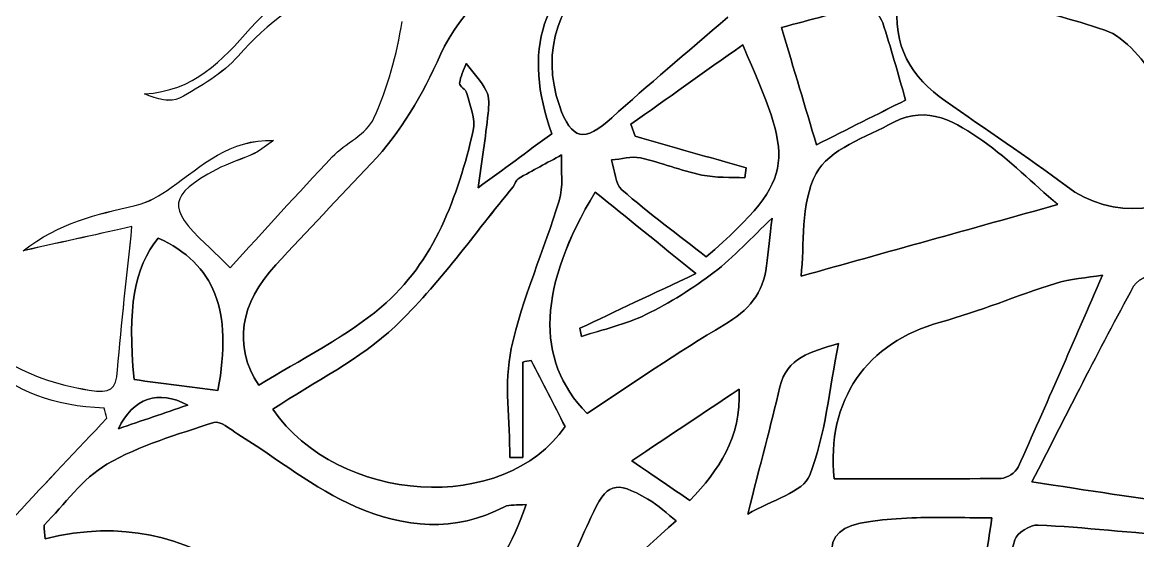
# Model space of a CAD drawing. Extents: x 105 to 524, y 66 to 486.
# Drawn here: x 181 to 249.4, y 336 to 367.8 of the extents above; entities that cross this region are included whole.
import ezdxf

# ---------------------------------------------------------------- set-up
doc = ezdxf.new("R2010")
doc.units = 0
doc.layers.add('tree', color=7, linetype='CONTINUOUS')

msp = doc.modelspace()

# ---------------------------------------------------------------- linework, layer by layer
at = {"layer": 'tree', "color": 7}
for p, q in [((225.218085, 366.431548), (225.218085, 366.431548)), ((225.218219, 366.431689), (225.218219, 366.431689)), ((218.610614, 360.832153), (218.352391, 361.561274)), ((218.610614, 360.832153), (218.352391, 361.561274)), ((218.352525, 361.561133), (218.610744, 360.832012)), ((218.352525, 361.561133), (218.610744, 360.832012)), ((213.502025, 360.985364), (213.502025, 360.985364)), ((213.502131, 360.985259), (213.502131, 360.985259)), ((229.742485, 360.307714), (229.742485, 360.307714)), ((229.742566, 360.307678), (229.742566, 360.307678)), ((225.355076, 358.275537), (225.426372, 358.887995)), ((225.355076, 358.275537), (225.426372, 358.887995)), ((225.426238, 358.888136), (225.355206, 358.275431)), ((225.426238, 358.888136), (225.355206, 358.275431)), ((244.535096, 356.641082), (244.535096, 356.641083)), ((244.535149, 356.641224), (244.535149, 356.641224)), ((227.01322, 355.797556), (227.01322, 355.797556)), ((227.013326, 355.797661), (227.013325, 355.797661)), ((215.231546, 349.05665), (215.326877, 348.552855)), ((215.231546, 349.05665), (215.326877, 348.552855)), ((215.327036, 348.552777), (215.231705, 349.056568)), ((215.327036, 348.552777), (215.231705, 349.056568)), ((211.723954, 346.985597), (211.723954, 341.126971)), ((211.723954, 346.985597), (211.723954, 341.126971)), ((211.724035, 341.12708), (211.724035, 346.98571)), ((211.724035, 341.12708), (211.724035, 346.98571)), ((193.031057, 345.24411), (193.031057, 345.24411)), ((193.031085, 345.244081), (193.031085, 345.244081)), ((191.17993, 344.349589), (191.17993, 344.349589)), ((191.180007, 344.349698), (191.180007, 344.349698)), ((196.391967, 344.09501), (196.391967, 344.094996)), ((196.392045, 344.095105), (196.392045, 344.095102)), ((210.934152, 341.135088), (211.724035, 341.12708)), ((210.934152, 341.135088), (211.724035, 341.12708)), ((230.832597, 339.824649), (230.832596, 339.824639)), ((230.832596, 339.824628), (230.832596, 339.824639)), ((221.975098, 338.495072), (221.975098, 338.495072)), ((221.975179, 338.495128), (221.975179, 338.495128)), ((225.522638, 337.662626), (225.522638, 337.662626)), ((225.522744, 337.662626), (225.522744, 337.662626)), ((240.505079, 337.435966), (240.505079, 337.435959)), ((240.505135, 337.43585), (240.505135, 337.435843)), ((182.359095, 336.982618), (182.359095, 336.982625)), ((182.359148, 336.982745), (182.359148, 336.982735))]:
    msp.add_line(p, q, dxfattribs=at)
for points in [[(104.943981, 275.896663), (104.943988, 391.738389), (198.852265, 485.646659), (314.693991, 485.646659)], [(212.699963, 373.00475), (210.553279, 370.719914), (207.925938, 368.58007), (206.685568, 365.841104)], [(212.699963, 373.00475), (210.553279, 370.719914), (207.925938, 368.58007), (206.685568, 365.841104)], [(206.68573, 365.841209), (207.925832, 368.580141), (210.553441, 370.72002), (212.699854, 373.004574)], [(206.68573, 365.841209), (207.925832, 368.580141), (210.553441, 370.72002), (212.699854, 373.004574)], [(213.502131, 360.985259), (211.735169, 366.04829), (212.647357, 369.846648), (217.892425, 373.070155)], [(213.502131, 360.985259), (211.735169, 366.04829), (212.647357, 369.846648), (217.892425, 373.070155)], [(217.89232, 373.069979), (212.647248, 369.846437), (211.735331, 366.048361), (213.502025, 360.985364)], [(217.89232, 373.069979), (212.647248, 369.846437), (211.735331, 366.048361), (213.502025, 360.985364)], [(195.025796, 367.453844), (196.917194, 369.611851), (199.386452, 370.747587), (202.224215, 371.133908)], [(195.025797, 367.453404), (196.917197, 369.611416), (199.386455, 370.746902), (202.224217, 371.133476)], [(195.025823, 367.452349), (196.917221, 369.610355), (199.386478, 370.745825), (202.224242, 371.132413)], [(216.884373, 371.128925), (213.899743, 369.424267), (212.825736, 366.031745), (213.970775, 362.714258)], [(216.884373, 371.128925), (213.899743, 369.424267), (212.825736, 366.031745), (213.970775, 362.714258)], [(213.970799, 362.714293), (212.82576, 366.031815), (213.899771, 369.424338), (216.884402, 371.128996)], [(213.970799, 362.714293), (212.82576, 366.031815), (213.899771, 369.424338), (216.884402, 371.128996)], [(200.768349, 370.011521), (198.063034, 369.392125), (196.086186, 367.781163), (194.276501, 365.745968)], [(200.768352, 370.011078), (198.063037, 369.391706), (196.086187, 367.780746), (194.276504, 365.745536)], [(200.768376, 370.010026), (198.063061, 369.39063), (196.086213, 367.779668), (194.276527, 365.744473)], [(247.425785, 367.333283), (243.407466, 368.671651), (239.241478, 369.59727), (234.757186, 369.230451)], [(247.425785, 367.333283), (243.407466, 368.671651), (239.241478, 369.59727), (234.757186, 369.230451)], [(234.757267, 369.230381), (239.241291, 369.597234), (243.407547, 368.671863), (247.425598, 367.333213)], [(234.757267, 369.230381), (239.241291, 369.597234), (243.407547, 368.671863), (247.425598, 367.333213)], [(227.5918, 367.499618), (229.363298, 367.96285), (231.131061, 368.470921), (232.927659, 368.83534)], [(227.5918, 367.499618), (229.363298, 367.96285), (231.131061, 368.470921), (232.927659, 368.83534)], [(232.92774, 368.835305), (231.130874, 368.470886), (229.363379, 367.962815), (227.591881, 367.499618)], [(232.92774, 368.835305), (231.130874, 368.470886), (229.363379, 367.962815), (227.591881, 367.499618)], [(232.927659, 368.83534), (233.146896, 368.879649), (233.65853, 368.197236), (233.801662, 367.773303)], [(232.927659, 368.83534), (233.146896, 368.879649), (233.65853, 368.197236), (233.801662, 367.773303)], [(233.80174, 367.773267), (233.658611, 368.197483), (233.146974, 368.879614), (232.92774, 368.835305)], [(233.80174, 367.773267), (233.658611, 368.197483), (233.146974, 368.879614), (232.92774, 368.835305)], [(234.757186, 369.230451), (234.340615, 366.319823), (235.583388, 364.452535), (237.644619, 362.994575)], [(234.757186, 369.230451), (234.340615, 366.319823), (235.583388, 364.452535), (237.644619, 362.994575)], [(237.6447, 362.994504), (235.583201, 364.4525), (234.340693, 366.319752), (234.757267, 369.230381)], [(237.6447, 362.994504), (235.583201, 364.4525), (234.340693, 366.319752), (234.757267, 369.230381)], [(217.186658, 361.963758), (219.409176, 363.980518), (221.722484, 365.897971), (224.306567, 368.12541)], [(217.186658, 361.963758), (219.409176, 363.980518), (221.722484, 365.897971), (224.306567, 368.12541)], [(224.306596, 368.125446), (221.722244, 365.898042), (219.409204, 363.980589), (217.186683, 361.963794)], [(224.306596, 368.125446), (221.722244, 365.898042), (219.409204, 363.980589), (217.186683, 361.963794)], [(188.528073, 363.431244), (191.512705, 363.578885), (193.286074, 365.468842), (195.025796, 367.453844)], [(188.528075, 363.43082), (191.512709, 363.578457), (193.286077, 365.468429), (195.025797, 367.453404)], [(188.5281, 363.429749), (191.512732, 363.577389), (193.286101, 365.467347), (195.025823, 367.452349)], [(202.594591, 361.930011), (203.433075, 363.798343), (204.006129, 365.843416), (204.319893, 367.872203)], [(202.594591, 361.929327), (203.433077, 363.797921), (204.006132, 365.842726), (204.319628, 367.871763)], [(202.594617, 361.928249), (203.433102, 363.796848), (204.006156, 365.841654), (204.319653, 367.870708)], [(229.742485, 360.307714), (229.055143, 362.606131), (228.374208, 364.883206), (227.5918, 367.499618)], [(229.742485, 360.307714), (229.055143, 362.606131), (228.374208, 364.883206), (227.5918, 367.499618)], [(227.591881, 367.499618), (228.374286, 364.883206), (229.055221, 362.606096), (229.742566, 360.307678)], [(227.591881, 367.499618), (228.374286, 364.883206), (229.055221, 362.606096), (229.742566, 360.307678)], [(233.801662, 367.773303), (234.311963, 366.261368), (234.72159, 364.715566), (235.209193, 363.045587)], [(233.801662, 367.773303), (234.311963, 366.261368), (234.72159, 364.715566), (235.209193, 363.045587)], [(235.209274, 363.045551), (234.721404, 364.715531), (234.31204, 366.261333), (233.80174, 367.773267)], [(235.209274, 363.045551), (234.721404, 364.715531), (234.31204, 366.261333), (233.80174, 367.773267)], [(247.425598, 367.333213), (248.748479, 366.892452), (249.848924, 365.3784), (250.734675, 364.130802)], [(247.425598, 367.333213), (248.748479, 366.892452), (249.848924, 365.3784), (250.734675, 364.130802)], [(250.734862, 364.130837), (249.848846, 365.378436), (248.748666, 366.892487), (247.425785, 367.333283)], [(250.734862, 364.130837), (249.848846, 365.378436), (248.748666, 366.892487), (247.425785, 367.333283)], [(218.352391, 361.561274), (220.593334, 363.150891), (222.834013, 364.740225), (225.218085, 366.431548)], [(218.352391, 361.561274), (220.593334, 363.150891), (222.834013, 364.740225), (225.218085, 366.431548)], [(225.218219, 366.431689), (222.833879, 364.740366), (220.5932, 363.15075), (218.352525, 361.561133)], [(225.218219, 366.431689), (222.833879, 364.740366), (220.5932, 363.15075), (218.352525, 361.561133)], [(225.218085, 366.431548), (228.227287, 359.394725), (228.770166, 358.471258), (222.982751, 353.432533)], [(225.218085, 366.431548), (228.227287, 359.394725), (228.770166, 358.471258), (222.982751, 353.432533)], [(222.982882, 353.432639), (228.770032, 358.471364), (228.227153, 359.394866), (225.218219, 366.431689)], [(222.982882, 353.432639), (228.770032, 358.471364), (228.227153, 359.394866), (225.218219, 366.431689)], [(194.276501, 365.745968), (193.313044, 364.662827), (191.958918, 363.874699), (190.666209, 363.161326)], [(194.276504, 365.745536), (193.313046, 364.662402), (191.95892, 363.874262), (190.666211, 363.16091)], [(194.276527, 365.744473), (193.313071, 364.661332), (191.958945, 363.873204), (190.666236, 363.159831)], [(206.685568, 365.841104), (205.545602, 363.323505), (204.284139, 361.112611), (202.426919, 359.154307)], [(206.685568, 365.841104), (205.545602, 363.323505), (204.284139, 361.112611), (202.426919, 359.154307)], [(202.427082, 359.154413), (204.284298, 361.112717), (205.545764, 363.323293), (206.68573, 365.841209)], [(202.427082, 359.154413), (204.284298, 361.112717), (205.545764, 363.323293), (206.68573, 365.841209)], [(208.255884, 365.28562), (208.111153, 364.883524), (207.897261, 364.489224), (207.852666, 364.076192)], [(208.255884, 365.28562), (208.111153, 364.883524), (207.897261, 364.489224), (207.852666, 364.076192)], [(207.852772, 364.076368), (207.897099, 364.489118), (208.111259, 364.883735), (208.255993, 365.285549)], [(207.852772, 364.076368), (207.897099, 364.489118), (208.111259, 364.883735), (208.255993, 365.285549)], [(209.489848, 363.608444), (209.180889, 364.219278), (208.677263, 364.731617), (208.255884, 365.28562)], [(209.489848, 363.608444), (209.180889, 364.219278), (208.677263, 364.731617), (208.255884, 365.28562)], [(208.255993, 365.285549), (208.677372, 364.731547), (209.180994, 364.219208), (209.489954, 363.60862)], [(208.255993, 365.285549), (208.677372, 364.731547), (209.180994, 364.219208), (209.489954, 363.60862)], [(208.299787, 363.459113), (208.242641, 363.691135), (207.832745, 363.890842), (207.852772, 364.076368)], [(208.299787, 363.459113), (208.242641, 363.691135), (207.832745, 363.890842), (207.852772, 364.076368)], [(207.852666, 364.076192), (207.832911, 363.890631), (208.2428, 363.691205), (208.299678, 363.459183)], [(207.852666, 364.076192), (207.832911, 363.890631), (208.2428, 363.691205), (208.299678, 363.459183)], [(190.666209, 363.161326), (190.129739, 362.865245), (189.293124, 363.112202), (188.528073, 363.431244)], [(190.666211, 363.16091), (190.129742, 362.864541), (189.293126, 363.111521), (188.528075, 363.43082)], [(190.666236, 363.159831), (190.129766, 362.863483), (189.29315, 363.11044), (188.5281, 363.429749)], [(208.299678, 363.459183), (208.484198, 362.708966), (208.854308, 361.880256), (208.692217, 361.18987)], [(208.299678, 363.459183), (208.484198, 362.708966), (208.854308, 361.880256), (208.692217, 361.18987)], [(208.692323, 361.189764), (208.854146, 361.880185), (208.484304, 362.709178), (208.299787, 363.459113)], [(208.692323, 361.189764), (208.854146, 361.880185), (208.484304, 362.709178), (208.299787, 363.459113)], [(209.601199, 362.234551), (209.652471, 362.688964), (209.682913, 363.226914), (209.489848, 363.608444)], [(209.601199, 362.234551), (209.652471, 362.688964), (209.682913, 363.226914), (209.489848, 363.608444)], [(209.489954, 363.60862), (209.683018, 363.226844), (209.652309, 362.688893), (209.601308, 362.234727)], [(209.489954, 363.60862), (209.683018, 363.226844), (209.652309, 362.688893), (209.601308, 362.234727)], [(213.970775, 362.714258), (214.710991, 360.570392), (215.500073, 360.433408), (217.186658, 361.963758)], [(213.970775, 362.714258), (214.710991, 360.570392), (215.500073, 360.433408), (217.186658, 361.963758)], [(217.186683, 361.963794), (215.500102, 360.433479), (214.711015, 360.57018), (213.970799, 362.714293)], [(217.186683, 361.963794), (215.500102, 360.433479), (214.711015, 360.57018), (213.970799, 362.714293)], [(235.209193, 363.045587), (233.545309, 362.212079), (231.605046, 361.240529), (229.742485, 360.307714)], [(235.209193, 363.045587), (233.545309, 362.212079), (231.605046, 361.240529), (229.742485, 360.307714)], [(229.742566, 360.307678), (231.605123, 361.240493), (233.545391, 362.212043), (235.209274, 363.045551)], [(229.742566, 360.307678), (231.605123, 361.240493), (233.545391, 362.212043), (235.209274, 363.045551)], [(234.491167, 361.689438), (236.546792, 362.778181), (238.347663, 361.679208), (239.941855, 360.542205)], [(234.491167, 361.689438), (236.546792, 362.778181), (238.347663, 361.679208), (239.941855, 360.542205)], [(239.941908, 360.542346), (238.347716, 361.679419), (236.546845, 362.77804), (234.49122, 361.689297)], [(239.941908, 360.542346), (238.347716, 361.679419), (236.546845, 362.77804), (234.49122, 361.689297)], [(237.644619, 362.994575), (240.110137, 361.250371), (242.642415, 359.596161), (245.052924, 357.779884)], [(237.644619, 362.994575), (240.110137, 361.250371), (242.642415, 359.596161), (245.052924, 357.779884)], [(245.052737, 357.780131), (242.642228, 359.596126), (240.110218, 361.250583), (237.6447, 362.994504)], [(245.052737, 357.780131), (242.642228, 359.596126), (240.110218, 361.250583), (237.6447, 362.994504)], [(200.040149, 359.560289), (200.844988, 360.407686), (202.157724, 360.956065), (202.594591, 361.930011)], [(200.040152, 359.55986), (200.844721, 360.407267), (202.157725, 360.955625), (202.594591, 361.929327)], [(200.040176, 359.558794), (200.844748, 360.406191), (202.157751, 360.95457), (202.594617, 361.928249)], [(209.601308, 362.234727), (209.433075, 360.742054), (209.209569, 359.255519), (208.99434, 357.672569)], [(209.601308, 362.234727), (209.433075, 360.742054), (209.209569, 359.255519), (208.99434, 357.672569)], [(208.994498, 357.67264), (209.20946, 359.255589), (209.432969, 360.742124), (209.601199, 362.234551)], [(208.994498, 357.67264), (209.20946, 359.255589), (209.432969, 360.742124), (209.601199, 362.234551)], [(229.713405, 358.536381), (230.500354, 360.020553), (232.780286, 360.783293), (234.491167, 361.689438)], [(229.713405, 358.536381), (230.500354, 360.020553), (232.780286, 360.783293), (234.491167, 361.689438)], [(234.49122, 361.689297), (232.780339, 360.783152), (230.500407, 360.020411), (229.713458, 358.536522)], [(234.49122, 361.689297), (232.780339, 360.783152), (230.500407, 360.020411), (229.713458, 358.536522)], [(190.160181, 357.678608), (192.046772, 359.031934), (193.772075, 360.670662), (196.426654, 360.56921)], [(190.160183, 357.678179), (192.046775, 359.031222), (193.772077, 360.669981), (196.426388, 360.568769)], [(190.160208, 357.677113), (192.046799, 359.030172), (193.772101, 360.6689), (196.426413, 360.567714)], [(196.426654, 360.56921), (196.041591, 360.303297), (195.682966, 359.982386), (195.266393, 359.782951)], [(196.426388, 360.568769), (196.041592, 360.302598), (195.682969, 359.981676), (195.266395, 359.782251)], [(196.426413, 360.567714), (196.041618, 360.301535), (195.682992, 359.980624), (195.26642, 359.781189)], [(208.692217, 361.18987), (207.735703, 357.111476), (206.319628, 353.131861), (203.052472, 350.360851)], [(208.692217, 361.18987), (207.735703, 357.111476), (206.319628, 353.131861), (203.052472, 350.360851)], [(203.052581, 350.361038), (206.319734, 353.131755), (207.735544, 357.111371), (208.692323, 361.189764)], [(203.052581, 350.361038), (206.319734, 353.131755), (207.735544, 357.111371), (208.692323, 361.189764)], [(208.99434, 357.672569), (210.543133, 358.810701), (211.961882, 359.853547), (213.502131, 360.985259)], [(208.99434, 357.672569), (210.543133, 358.810701), (211.961882, 359.853547), (213.502131, 360.985259)], [(213.502025, 360.985364), (211.961776, 359.853371), (210.543027, 358.810807), (208.994498, 357.67264)], [(213.502025, 360.985364), (211.961776, 359.853371), (210.543027, 358.810807), (208.994498, 357.67264)], [(225.426372, 358.887995), (223.154452, 359.535977), (220.882531, 360.183924), (218.610614, 360.832153)], [(225.426372, 358.887995), (223.154452, 359.535977), (220.882531, 360.183924), (218.610614, 360.832153)], [(218.610744, 360.832012), (220.882665, 360.184065), (223.154318, 359.536118), (225.426238, 358.888136)], [(218.610744, 360.832012), (220.882665, 360.184065), (223.154318, 359.536118), (225.426238, 358.888136)], [(239.941855, 360.542205), (241.583841, 359.370983), (243.035169, 357.932496), (244.535096, 356.641082)], [(239.941855, 360.542205), (241.583841, 359.370983), (243.035169, 357.932496), (244.535096, 356.641082)], [(244.535149, 356.641224), (243.035222, 357.932602), (241.583894, 359.371124), (239.941908, 360.542346)], [(244.535149, 356.641224), (243.035222, 357.932602), (241.583894, 359.371124), (239.941908, 360.542346)], [(195.266393, 359.782951), (194.504547, 359.418522), (193.673806, 359.19052), (192.932789, 358.791918)], [(195.266395, 359.782251), (194.50455, 359.418079), (193.673808, 359.190078), (192.932791, 358.791475)], [(195.26642, 359.781189), (194.504574, 359.417027), (193.673833, 359.189025), (192.932815, 358.790423)], [(193.777682, 352.7715), (195.847191, 355.023217), (197.912961, 357.320854), (200.040149, 359.560289)], [(193.777683, 352.770796), (195.846926, 355.022785), (197.912962, 357.320427), (200.040152, 359.55986)], [(193.777709, 352.769738), (195.846951, 355.021721), (197.912988, 357.319359), (200.040176, 359.558794)], [(214.10162, 359.680263), (213.216405, 359.199427), (212.324244, 358.730621), (211.452382, 358.226042)], [(214.10162, 359.680263), (213.216405, 359.199427), (212.324244, 358.730621), (211.452382, 358.226042)], [(211.452464, 358.226148), (212.324057, 358.730444), (213.216218, 359.199533), (214.101701, 359.680369)], [(211.452464, 358.226148), (212.324057, 358.730444), (213.216218, 359.199533), (214.101701, 359.680369)], [(213.960093, 356.878855), (214.225258, 357.745982), (214.066106, 358.742897), (214.10162, 359.680263)], [(213.960093, 356.878855), (214.225258, 357.745982), (214.066106, 358.742897), (214.10162, 359.680263)], [(214.101701, 359.680369), (214.066183, 358.743003), (214.225336, 357.746088), (213.960174, 356.878961)], [(214.101701, 359.680369), (214.066183, 358.743003), (214.225336, 357.746088), (213.960174, 356.878961)], [(218.944271, 359.497665), (218.386438, 359.618315), (217.760779, 359.424781), (217.165827, 359.374052)], [(218.944271, 359.497665), (218.386438, 359.618315), (217.760779, 359.424781), (217.165827, 359.374052)], [(217.165827, 359.374052), (217.369309, 358.750376), (217.385064, 357.912317), (217.809378, 357.540701)], [(217.165827, 359.374052), (217.369309, 358.750376), (217.385064, 357.912317), (217.809378, 357.540701)], [(217.165961, 359.373911), (217.760645, 359.424887), (218.386572, 359.618209), (218.944137, 359.497771)], [(217.165961, 359.373911), (217.760645, 359.424887), (218.386572, 359.618209), (218.944137, 359.497771)], [(217.809512, 357.540807), (217.385194, 357.912176), (217.369439, 358.750235), (217.165961, 359.373911)], [(217.809512, 357.540807), (217.385194, 357.912176), (217.369439, 358.750235), (217.165961, 359.373911)], [(218.944137, 359.497771), (220.215217, 359.222781), (221.437429, 358.722471), (222.709042, 358.452561)], [(218.944137, 359.497771), (220.215217, 359.222781), (221.437429, 358.722471), (222.709042, 358.452561)], [(222.709176, 358.45242), (221.43756, 358.72233), (220.215083, 359.222675), (218.944271, 359.497665)], [(222.709176, 358.45242), (221.43756, 358.72233), (220.215083, 359.222675), (218.944271, 359.497665)], [(192.932789, 358.791918), (190.002631, 357.21593), (189.905431, 356.448627), (192.271881, 354.230016)], [(192.932791, 358.791475), (190.002633, 357.215511), (189.905432, 356.447937), (192.271883, 354.229599)], [(192.932815, 358.790423), (190.002658, 357.214435), (189.905458, 356.446865), (192.271908, 354.228521)], [(196.574777, 352.945488), (198.511037, 355.028465), (200.469994, 357.090909), (202.427082, 359.154413)], [(196.574777, 352.945488), (198.511037, 355.028465), (200.469994, 357.090909), (202.427082, 359.154413)], [(202.426919, 359.154307), (200.469832, 357.090839), (198.511142, 355.028676), (196.574883, 352.945418)], [(202.426919, 359.154307), (200.469832, 357.090839), (198.511142, 355.028676), (196.574883, 352.945418)], [(228.796148, 352.254065), (229.017784, 354.154176), (228.730189, 356.682216), (229.713405, 358.536381)], [(228.796148, 352.254065), (229.017784, 354.154176), (228.730189, 356.682216), (229.713405, 358.536381)], [(229.713458, 358.536522), (228.730242, 356.682075), (229.017837, 354.154317), (228.795933, 352.254199)], [(229.713458, 358.536522), (228.730242, 356.682075), (229.017837, 354.154317), (228.795933, 352.254199)], [(253.897952, 358.653927), (251.765424, 356.012715), (247.891572, 355.641063), (245.052737, 357.780131)], [(253.897952, 358.653927), (251.765424, 356.012715), (247.891572, 355.641063), (245.052737, 357.780131)], [(245.052924, 357.779884), (247.891491, 355.641134), (251.765343, 356.01275), (253.897871, 358.653997)], [(245.052924, 357.779884), (247.89149, 355.641134), (251.765343, 356.01275), (253.897871, 358.653997)], [(211.142972, 357.737304), (211.266073, 357.885718), (211.305059, 358.140706), (211.452464, 358.226148)], [(211.142972, 357.737304), (211.266073, 357.885718), (211.305059, 358.140706), (211.452464, 358.226148)], [(211.452382, 358.226042), (211.304978, 358.140847), (211.26626, 357.885612), (211.143159, 357.737198)], [(211.452382, 358.226042), (211.304978, 358.140847), (211.26626, 357.885612), (211.143159, 357.737198)], [(222.709042, 358.452561), (223.565148, 358.270739), (224.471459, 358.32602), (225.355076, 358.275537)], [(222.709042, 358.452561), (223.565148, 358.270739), (224.471459, 358.32602), (225.355076, 358.275537)], [(225.355206, 358.275431), (224.471329, 358.326161), (223.565014, 358.270845), (222.709176, 358.45242)], [(225.355206, 358.275431), (224.471329, 358.326161), (223.565014, 358.270845), (222.709176, 358.45242)], [(187.957156, 356.579181), (188.73716, 356.756723), (189.498472, 357.203916), (190.160181, 357.678608)], [(187.957157, 356.578747), (188.737162, 356.756017), (189.498474, 357.203481), (190.160183, 357.678179)], [(187.957182, 356.577686), (188.737187, 356.754961), (189.498499, 357.202421), (190.160208, 357.677113)], [(203.892478, 349.171211), (206.587379, 351.734759), (208.753555, 354.85391), (211.142972, 357.737304)], [(203.892478, 349.171211), (206.587379, 351.734759), (208.753555, 354.85391), (211.142972, 357.737304)], [(211.143159, 357.737198), (208.753474, 354.854051), (206.587302, 351.734667), (203.892665, 349.171383)], [(211.143159, 357.737198), (208.753474, 354.854051), (206.587302, 351.734667), (203.892665, 349.171383)], [(215.669213, 343.835037), (212.403662, 347.15094), (212.721698, 351.694686), (216.165359, 357.405658)], [(215.669213, 343.835037), (212.403662, 347.15094), (212.721698, 351.694686), (216.165359, 357.405658)], [(216.165522, 357.405869), (212.72186, 351.694605), (212.403821, 347.150859), (215.669372, 343.835224)], [(216.165522, 357.405869), (212.72186, 351.694605), (212.403821, 347.150859), (215.669372, 343.835224)], [(216.165359, 357.405658), (218.121914, 355.824614), (220.0523, 354.264383), (222.345582, 352.41073)], [(216.165359, 357.405658), (218.121914, 355.824614), (220.0523, 354.264383), (222.345582, 352.41073)], [(222.34574, 352.410917), (220.052459, 354.264313), (218.121809, 355.824543), (216.165522, 357.405869)], [(222.34574, 352.410917), (220.052459, 354.264313), (218.121809, 355.824543), (216.165522, 357.405869)], [(217.809378, 357.540701), (219.469257, 356.087257), (221.257848, 354.781167), (222.982882, 353.432639)], [(217.809378, 357.540701), (219.469257, 356.087257), (221.257848, 354.781167), (222.982882, 353.432639)], [(222.982751, 353.432533), (221.257982, 354.781026), (219.469123, 356.087116), (217.809512, 357.540807)], [(222.982751, 353.432533), (221.257982, 354.781026), (219.469123, 356.087116), (217.809512, 357.540807)], [(181.081847, 353.810056), (183.281401, 355.537956), (185.610733, 356.04602), (187.957156, 356.579181)], [(181.081849, 353.809617), (183.281405, 355.537523), (185.610736, 356.045311), (187.957157, 356.578747)], [(181.081874, 353.808561), (183.281428, 355.536461), (185.61076, 356.044258), (187.957182, 356.577686)], [(211.02326, 347.80818), (211.696184, 350.897416), (213.030548, 353.837663), (213.960093, 356.878855)], [(211.02326, 347.80818), (211.696184, 350.897416), (213.030548, 353.837663), (213.960093, 356.878855)], [(213.960174, 356.878961), (213.030361, 353.837769), (211.696265, 350.897507), (211.023338, 347.808271)], [(213.960174, 356.878961), (213.030361, 353.837769), (211.696265, 350.897507), (211.023338, 347.808271)], [(228.795933, 352.254199), (234.010828, 353.707629), (239.206765, 355.156029), (244.535149, 356.641224)], [(228.795933, 352.254199), (234.010828, 353.707629), (239.206765, 355.156029), (244.535149, 356.641224)], [(244.535096, 356.641083), (239.206712, 355.155888), (234.010775, 353.707771), (228.796148, 352.254065)], [(244.535096, 356.641083), (239.206712, 355.155888), (234.010775, 353.707771), (228.796148, 352.254065)], [(223.45831, 352.490024), (224.687197, 353.427136), (225.739575, 354.595183), (227.013326, 355.797661)], [(223.45831, 352.490024), (224.687197, 353.427136), (225.739575, 354.595183), (227.013326, 355.797661)], [(227.01322, 355.797556), (225.73947, 354.595359), (224.687091, 353.42703), (223.458468, 352.489943)], [(227.01322, 355.797556), (225.73947, 354.595359), (224.687091, 353.42703), (223.458468, 352.489943)], [(226.675954, 352.878143), (226.784369, 353.779455), (226.884777, 354.681578), (227.01322, 355.797556)], [(226.675954, 352.878143), (226.784369, 353.779455), (226.884777, 354.681578), (227.01322, 355.797556)], [(227.013325, 355.797661), (226.884615, 354.681684), (226.784479, 353.779279), (226.676063, 352.877931)], [(227.013325, 355.797661), (226.884615, 354.681684), (226.784479, 353.779279), (226.676063, 352.877931)], [(187.756079, 355.289663), (185.913282, 354.881183), (183.676076, 354.385132), (181.081847, 353.810056)], [(187.75608, 355.289238), (185.913286, 354.880757), (183.676078, 354.384716), (181.081849, 353.809617)], [(187.756106, 355.288168), (185.913309, 354.879688), (183.676103, 354.383637), (181.081874, 353.808561)], [(186.869262, 346.505193), (187.10345, 349.390989), (187.444185, 352.268241), (187.756079, 355.289663)], [(186.869264, 346.504489), (187.103452, 349.39055), (187.444186, 352.267802), (187.75608, 355.289238)], [(186.869288, 346.503431), (187.103477, 349.389494), (187.444211, 352.266746), (187.756106, 355.288168)], [(187.881052, 345.907558), (187.48611, 350.351453), (187.867152, 352.723577), (189.363085, 354.584176)], [(187.881052, 345.907558), (187.48611, 350.351453), (187.867152, 352.723577), (189.363085, 354.584176)], [(189.363114, 354.584141), (187.867191, 352.723549), (187.486135, 350.351693), (187.881077, 345.907529)], [(189.363114, 354.584141), (187.867191, 352.723549), (187.486135, 350.351693), (187.881077, 345.907529)], [(189.363085, 354.584176), (192.851077, 352.985211), (193.923751, 350.192866), (193.031057, 345.24411)], [(189.363085, 354.584176), (192.851077, 352.985211), (193.923751, 350.192866), (193.031057, 345.24411)], [(193.031085, 345.244081), (193.923511, 350.192837), (192.851102, 352.985458), (189.363114, 354.584141)], [(193.031085, 345.244081), (193.923511, 350.192837), (192.851102, 352.985458), (189.363114, 354.584141)], [(192.271881, 354.230016), (192.803545, 353.73183), (193.319186, 353.21629), (193.777682, 352.7715)], [(192.271883, 354.229599), (192.803547, 353.731124), (193.319188, 353.215857), (193.777683, 352.770796)], [(192.271908, 354.228521), (192.803571, 353.730068), (193.319213, 353.214795), (193.777709, 352.769738)], [(186.057213, 344.167242), (179.869783, 344.319955), (176.502224, 348.222948), (174.098924, 353.064912)], [(186.057215, 344.166804), (179.869786, 344.319518), (176.502226, 348.22251), (174.098927, 353.06448)], [(186.05724, 344.165747), (179.869809, 344.31846), (176.502251, 348.221452), (174.098951, 353.063417)], [(195.536284, 345.561334), (193.932214, 347.986322), (194.396854, 350.602201), (196.574777, 352.945488)], [(195.536284, 345.561334), (193.932214, 347.986322), (194.396854, 350.602201), (196.574777, 352.945488)], [(196.574883, 352.945418), (194.39696, 350.60212), (193.93232, 347.986241), (195.53639, 345.561257)], [(196.574883, 352.945418), (194.39696, 350.60212), (193.93232, 347.986241), (195.53639, 345.561257)], [(222.345582, 352.41073), (219.654953, 351.142304), (217.443382, 350.099475), (215.231546, 349.05665)], [(222.345582, 352.41073), (219.654953, 351.142304), (217.443382, 350.099475), (215.231546, 349.05665)], [(215.231705, 349.056568), (217.443276, 350.099397), (219.654847, 351.142222), (222.34574, 352.410917)], [(215.231705, 349.056568), (217.443276, 350.099397), (219.654847, 351.142222), (222.34574, 352.410917)], [(219.282708, 349.897372), (220.749255, 350.614216), (222.159728, 351.499255), (223.45831, 352.490024)], [(219.282708, 349.897372), (220.749255, 350.614216), (222.159728, 351.499255), (223.45831, 352.490024)], [(223.458468, 352.489943), (222.159886, 351.499442), (220.749149, 350.614403), (219.282867, 349.897291)], [(223.458468, 352.489943), (222.159886, 351.499442), (220.749149, 350.614403), (219.282867, 349.897291)], [(226.676063, 352.877931), (226.473918, 351.19757), (225.565737, 350.13979), (224.080229, 349.268898)], [(226.676063, 352.877931), (226.473918, 351.19757), (225.565737, 350.13979), (224.080229, 349.268898)], [(224.080391, 349.268817), (225.565631, 350.139977), (226.473812, 351.197489), (226.675954, 352.878143)], [(224.080391, 349.268817), (225.565631, 350.139977), (226.473812, 351.197489), (226.675954, 352.878143)], [(251.363692, 352.656006), (250.586889, 352.471521), (249.513951, 352.205075), (249.196715, 351.629461)], [(249.196733, 351.629461), (249.513968, 352.205075), (250.586907, 352.471521), (251.363709, 352.655738)], [(249.196733, 351.629461), (249.513968, 352.205075), (250.586907, 352.471521), (251.363709, 352.655738)], [(251.363727, 352.656006), (250.586924, 352.471521), (249.513986, 352.205075), (249.196751, 351.629461)], [(176.069363, 351.660593), (177.859822, 347.7293), (181.018026, 345.939193), (185.131141, 345.268538)], [(176.069364, 351.659888), (177.859824, 347.728596), (181.018028, 345.938489), (185.131142, 345.267834)], [(176.06939, 351.658831), (177.859849, 347.727538), (181.018053, 345.937431), (185.131168, 345.266776)], [(237.345008, 349.431409), (239.731483, 350.086581), (242.028772, 351.059457), (244.39282, 351.805402)], [(237.345008, 349.431409), (239.731483, 350.086581), (242.028772, 351.059457), (244.39282, 351.805402)], [(244.39282, 351.805392), (242.028772, 351.059447), (239.731483, 350.08657), (237.345008, 349.431398)], [(244.39282, 351.805392), (242.028772, 351.059447), (239.731483, 350.08657), (237.345008, 349.431398)], [(247.294404, 352.318274), (245.517564, 348.256694), (243.842462, 344.385473), (242.109417, 340.540682)], [(247.294404, 352.318274), (245.517564, 348.256694), (243.842462, 344.385473), (242.109417, 340.540682)], [(242.109417, 340.540672), (243.842462, 344.385463), (245.517832, 348.256684), (247.294672, 352.318264)], [(242.109417, 340.540672), (243.842462, 344.385463), (245.517832, 348.256684), (247.294672, 352.318264)], [(244.39282, 351.805402), (245.303403, 352.092408), (246.287152, 352.147674), (247.294404, 352.318274)], [(244.39282, 351.805402), (245.303403, 352.092408), (246.287152, 352.147674), (247.294404, 352.318274)], [(247.294672, 352.318264), (246.287152, 352.147664), (245.303403, 352.092666), (244.39282, 351.805392)], [(247.294672, 352.318264), (246.287152, 352.147664), (245.303403, 352.092666), (244.39282, 351.805392)], [(249.196715, 351.629461), (247.060981, 347.755305), (245.092146, 343.789572), (242.959082, 339.639088)], [(242.9591, 339.639088), (245.09216, 343.789571), (247.060999, 347.755305), (249.196733, 351.629461)], [(242.9591, 339.639088), (245.09216, 343.789571), (247.060999, 347.755305), (249.196733, 351.629461)], [(249.196751, 351.629461), (247.061016, 347.755305), (245.092181, 343.789571), (242.959117, 339.639088)], [(203.052472, 350.360851), (200.803249, 348.453004), (198.052538, 347.13599), (195.536284, 345.561334)], [(203.052472, 350.360851), (200.803249, 348.453004), (198.052538, 347.13599), (195.536284, 345.561334)], [(195.53639, 345.561257), (198.052648, 347.135909), (200.80309, 348.453191), (203.052581, 350.361038)], [(195.53639, 345.561257), (198.052648, 347.135909), (200.80309, 348.453191), (203.052581, 350.361038)], [(215.326877, 348.552855), (216.65136, 348.989368), (218.041806, 349.290524), (219.282708, 349.897372)], [(215.326877, 348.552855), (216.65136, 348.989368), (218.041806, 349.290524), (219.282708, 349.897372)], [(219.282867, 349.897291), (218.041696, 349.290442), (216.651254, 348.98929), (215.327036, 348.552777)], [(219.282867, 349.897291), (218.041696, 349.290442), (216.651254, 348.98929), (215.327036, 348.552777)], [(203.892665, 349.171383), (201.764145, 347.146601), (198.984591, 345.806624), (196.391967, 344.09501)], [(203.892665, 349.171383), (201.764145, 347.146601), (198.984591, 345.806624), (196.391967, 344.09501)], [(196.392045, 344.095102), (198.984408, 345.806451), (201.764223, 347.146693), (203.892478, 349.171211)], [(196.392045, 344.095102), (198.984408, 345.806451), (201.764223, 347.146693), (203.892478, 349.171211)], [(224.080229, 349.268898), (221.202412, 347.581312), (218.462916, 345.658249), (215.669213, 343.835037)], [(224.080229, 349.268898), (221.202412, 347.581312), (218.462916, 345.658249), (215.669213, 343.835037)], [(215.669372, 343.835224), (218.462811, 345.658436), (221.202571, 347.581234), (224.080391, 349.268817)], [(215.669372, 343.835224), (218.462811, 345.658436), (221.202571, 347.581234), (224.080391, 349.268817)], [(230.832596, 339.824639), (230.311346, 344.654053), (232.836417, 348.193688), (237.345008, 349.431409)], [(230.832596, 339.824639), (230.311346, 344.654053), (232.836417, 348.193688), (237.345008, 349.431409)], [(237.345008, 349.431398), (232.836417, 348.193677), (230.311346, 344.654043), (230.832596, 339.824628)], [(237.345008, 349.431398), (232.836417, 348.193677), (230.311346, 344.654043), (230.832596, 339.824628)], [(210.934335, 341.135261), (210.934335, 343.365885), (210.559421, 345.678474), (211.02326, 347.80818)], [(210.934335, 341.135261), (210.934335, 343.365885), (210.559421, 345.678474), (211.02326, 347.80818)], [(211.023338, 347.808271), (210.559502, 345.678301), (210.934152, 343.365977), (210.934152, 341.135088)], [(211.023338, 347.808271), (210.559502, 345.678301), (210.934152, 343.365977), (210.934152, 341.135088)], [(227.497989, 345.461939), (227.919904, 347.26299), (229.373635, 347.608465), (231.086653, 348.12)], [(227.497989, 345.461939), (227.919904, 347.26299), (229.373635, 347.608465), (231.086653, 348.12)], [(231.086547, 348.12), (229.373793, 347.608465), (227.920063, 347.26299), (227.498152, 345.461939)], [(231.086547, 348.12), (229.373793, 347.608465), (227.920063, 347.26299), (227.498152, 345.461939)], [(229.334272, 340.058513), (230.294526, 342.543571), (230.527645, 345.309225), (231.086547, 348.12)], [(229.334272, 340.058513), (230.294526, 342.543571), (230.527645, 345.309225), (231.086547, 348.12)], [(231.086653, 348.12), (230.527751, 345.309225), (230.294363, 342.543571), (229.334381, 340.058513)], [(231.086653, 348.12), (230.527751, 345.309225), (230.294363, 342.543571), (229.334381, 340.058513)], [(212.241197, 347.087317), (212.06896, 347.053415), (211.896459, 347.019506), (211.723954, 346.985597)], [(212.241197, 347.087317), (212.06896, 347.053415), (211.896459, 347.019506), (211.723954, 346.985597)], [(211.724035, 346.98571), (211.89654, 347.019612), (212.068773, 347.053521), (212.241278, 347.08743)], [(211.724035, 346.98571), (211.89654, 347.019612), (212.068773, 347.053521), (212.241278, 347.08743)], [(214.320321, 343.038021), (213.637248, 344.368653), (212.939224, 345.728117), (212.241197, 347.087317)], [(214.320321, 343.038021), (213.637248, 344.368653), (212.939224, 345.728117), (212.241197, 347.087317)], [(212.241278, 347.08743), (212.939305, 345.727962), (213.637061, 344.368762), (214.320402, 343.03813)], [(212.241278, 347.08743), (212.939305, 345.727962), (213.637061, 344.368762), (214.320402, 343.03813)], [(185.131141, 345.268538), (186.43373, 345.056021), (186.768857, 345.268538), (186.869262, 346.505193)], [(185.131142, 345.267834), (186.433732, 345.055582), (186.76886, 345.267566), (186.869264, 346.504489)], [(185.131168, 345.266776), (186.433757, 345.054526), (186.768884, 345.266509), (186.869288, 346.503431)], [(193.031057, 345.24411), (191.340468, 345.461964), (189.651217, 345.679554), (187.881052, 345.907558)], [(193.031057, 345.24411), (191.340468, 345.461964), (189.651217, 345.679554), (187.881052, 345.907558)], [(187.881077, 345.907529), (189.651241, 345.679529), (191.340497, 345.461939), (193.031085, 345.244081)], [(187.881077, 345.907529), (189.651241, 345.679529), (191.340497, 345.461939), (193.031085, 345.244081)], [(186.921013, 342.892941), (187.832132, 344.777561), (189.359829, 345.310188), (191.17993, 344.349589)], [(186.921013, 342.892941), (187.832132, 344.777561), (189.359829, 345.310188), (191.17993, 344.349589)], [(191.180007, 344.349698), (189.35991, 345.310026), (187.83221, 344.777399), (186.921094, 342.89305)], [(191.180007, 344.349698), (189.35991, 345.310026), (187.83221, 344.777399), (186.921094, 342.89305)], [(218.41429, 340.931059), (220.727866, 342.475545), (222.719134, 343.804843), (225.003872, 345.330371)], [(218.41429, 340.931059), (220.727866, 342.475545), (222.719134, 343.804843), (225.003872, 345.330371)], [(225.004058, 345.330318), (222.719053, 343.805055), (220.727785, 342.475492), (218.414477, 340.931006)], [(225.004058, 345.330318), (222.719053, 343.805055), (220.727785, 342.475492), (218.414477, 340.931006)], [(221.975098, 338.495072), (223.764489, 340.390371), (225.11301, 342.287804), (225.004058, 345.330318)], [(221.975098, 338.495072), (223.764489, 340.390371), (225.11301, 342.287804), (225.004058, 345.330318)], [(225.003872, 345.330371), (225.112823, 342.287856), (223.764302, 340.390424), (221.975179, 338.495128)], [(225.003872, 345.330371), (225.112823, 342.287856), (223.764302, 340.390424), (221.975179, 338.495128)], [(227.498152, 345.461939), (226.940851, 343.082072), (226.302108, 340.721428), (225.522638, 337.662626)], [(227.498152, 345.461939), (226.940851, 343.082072), (226.302108, 340.721428), (225.522638, 337.662626)], [(225.522744, 337.662626), (226.302214, 340.721428), (226.940692, 343.082072), (227.497989, 345.461939)], [(225.522744, 337.662626), (226.302214, 340.721428), (226.940692, 343.082072), (227.497989, 345.461939)], [(186.213695, 343.545977), (186.161623, 343.752887), (186.109285, 343.960065), (186.057213, 344.167242)], [(186.213697, 343.545273), (186.161359, 343.752449), (186.109285, 343.959628), (186.057215, 344.166804)], [(186.213721, 343.544215), (186.161383, 343.751392), (186.109311, 343.958569), (186.05724, 344.165747)], [(191.17993, 344.349589), (189.69095, 343.840456), (188.397974, 343.398069), (186.921013, 342.892941)], [(191.17993, 344.349589), (189.69095, 343.840456), (188.397974, 343.398069), (186.921013, 342.892941)], [(186.921094, 342.89305), (188.398055, 343.398175), (189.691031, 343.840297), (191.180007, 344.349698)], [(186.921094, 342.89305), (188.398055, 343.398175), (189.691031, 343.840297), (191.180007, 344.349698)], [(180.601454, 337.583227), (182.567354, 339.671818), (184.390658, 341.609031), (186.213695, 343.545977)], [(180.601458, 337.582789), (182.567354, 339.671381), (184.390661, 341.608325), (186.213697, 343.545273)], [(180.601481, 337.581732), (182.56738, 339.670323), (184.390684, 341.607269), (186.213721, 343.544215)], [(196.391967, 344.094996), (200.406811, 338.255592), (210.612828, 337.596685), (214.320321, 343.038021)], [(196.391967, 344.094996), (200.406811, 338.255592), (210.612828, 337.596685), (214.320321, 343.038021)], [(214.320402, 343.03813), (210.612909, 337.596794), (200.406624, 338.255434), (196.392045, 344.095105)], [(214.320402, 343.03813), (210.612909, 337.596794), (200.406624, 338.255434), (196.392045, 344.095105)], [(192.783545, 343.286038), (190.549809, 342.546767), (188.229557, 341.887859), (186.21666, 340.721685)], [(192.783545, 343.286038), (190.549809, 342.546767), (188.229557, 341.887859), (186.21666, 340.721685)], [(186.216713, 340.721534), (188.22961, 341.887704), (190.549862, 342.54688), (192.783598, 343.285886)], [(186.216713, 340.721534), (188.22961, 341.887704), (190.549862, 342.54688), (192.783598, 343.285886)], [(194.252229, 342.572396), (193.781179, 342.866878), (193.155521, 343.409115), (192.783545, 343.286038)], [(194.252229, 342.572396), (193.781179, 342.866878), (193.155521, 343.409115), (192.783545, 343.286038)], [(192.783598, 343.285886), (193.155574, 343.409231), (193.781235, 342.866726), (194.252282, 342.572245)], [(192.783598, 343.285886), (193.155574, 343.409231), (193.781235, 342.866726), (194.252282, 342.572245)], [(201.494439, 338.106075), (198.921307, 339.229799), (196.661137, 341.066624), (194.252229, 342.572396)], [(201.494439, 338.106075), (198.921307, 339.229799), (196.661137, 341.066624), (194.252229, 342.572396)], [(194.252282, 342.572245), (196.660922, 341.066741), (198.921359, 339.229912), (201.494492, 338.106191)], [(194.252282, 342.572245), (196.660922, 341.066741), (198.921359, 339.229912), (201.494492, 338.106191)], [(186.21666, 340.721685), (184.713259, 339.850529), (183.629639, 338.255317), (182.359095, 336.982618)], [(186.21666, 340.721685), (184.713259, 339.850529), (183.629639, 338.255317), (182.359095, 336.982618)], [(182.359148, 336.982735), (183.629692, 338.25543), (184.713316, 339.850642), (186.216713, 340.721534)], [(182.359148, 336.982735), (183.629692, 338.25543), (184.713316, 339.850642), (186.216713, 340.721534)], [(211.723954, 341.126971), (211.460927, 341.129793), (211.197631, 341.13258), (210.934335, 341.135261)], [(211.723954, 341.126971), (211.460927, 341.129793), (211.197631, 341.13258), (210.934335, 341.135261)], [(221.975179, 338.495128), (220.849899, 339.264833), (219.894721, 339.918403), (218.41429, 340.931059)], [(221.975179, 338.495128), (220.849899, 339.264833), (219.894721, 339.918403), (218.41429, 340.931059)], [(218.414477, 340.931006), (219.894644, 339.918347), (220.849821, 339.265045), (221.975098, 338.495072)], [(218.414477, 340.931006), (219.894644, 339.918347), (220.849821, 339.265045), (221.975098, 338.495072)], [(225.522638, 337.662626), (226.995327, 338.53592), (228.926513, 339.002871), (229.334272, 340.058513)], [(225.522638, 337.662626), (226.995327, 338.53592), (228.926513, 339.002871), (229.334272, 340.058513)], [(229.334381, 340.058513), (228.926619, 339.002871), (226.995433, 338.53592), (225.522744, 337.662626)], [(229.334381, 340.058513), (228.926619, 339.002871), (226.995433, 338.53592), (225.522744, 337.662626)], [(242.109417, 340.540682), (241.961748, 340.212828), (241.430884, 339.860946), (241.072793, 339.855341)], [(242.109417, 340.540682), (241.961748, 340.212828), (241.430884, 339.860946), (241.072793, 339.855341)], [(241.072793, 339.85533), (241.430884, 339.860939), (241.961748, 340.212818), (242.109417, 340.540672)], [(241.072793, 339.85533), (241.430884, 339.860939), (241.961748, 340.212818), (242.109417, 340.540672)], [(219.394754, 338.582377), (217.3637, 339.758426), (216.876097, 339.592631), (215.899555, 337.453316)], [(219.394754, 338.582377), (217.3637, 339.758426), (216.876097, 339.592631), (215.899555, 337.453316)], [(215.899556, 337.45334), (216.876097, 339.592659), (217.3637, 339.758454), (219.394754, 338.582402)], [(215.899556, 337.45334), (216.876097, 339.592659), (217.3637, 339.758454), (219.394754, 338.582402)], [(230.832596, 339.824639), (234.231131, 339.824639), (237.652631, 339.803825), (241.072793, 339.85533)], [(230.832596, 339.824639), (234.231131, 339.824639), (237.652631, 339.803825), (241.072793, 339.85533)], [(241.072793, 339.855341), (237.652631, 339.803814), (234.231131, 339.824649), (230.832597, 339.824649)], [(241.072793, 339.855341), (237.652631, 339.803814), (234.231131, 339.824649), (230.832597, 339.824649)], [(242.959082, 339.639088), (246.469235, 339.113135), (249.434643, 338.632835), (252.4134, 338.257995)], [(252.413417, 338.257995), (249.434657, 338.632835), (246.469253, 339.113135), (242.9591, 339.639088)], [(252.413417, 338.257995), (249.434657, 338.632835), (246.469253, 339.113135), (242.9591, 339.639088)], [(242.959117, 339.639088), (246.46927, 339.113135), (249.434678, 338.632835), (252.413435, 338.257995)], [(182.41971, 336.146175), (191.997397, 338.573032), (197.248074, 331.424887), (203.889462, 327.220206)], [(182.41971, 336.146175), (191.997397, 338.573032), (197.248074, 331.424887), (203.889462, 327.220206)], [(203.889515, 327.220322), (197.247863, 331.425003), (191.997185, 338.573149), (182.419766, 336.146027)], [(203.889515, 327.220322), (197.247863, 331.425003), (191.997185, 338.573149), (182.419766, 336.146027)], [(210.611494, 338.111155), (207.566779, 336.511406), (204.396291, 336.838724), (201.494439, 338.106075)], [(210.611494, 338.111155), (207.566779, 336.511406), (204.396291, 336.838724), (201.494439, 338.106075)], [(201.494492, 338.106191), (204.396344, 336.838565), (207.566831, 336.511247), (210.611547, 338.111271)], [(201.494492, 338.106191), (204.396344, 336.838565), (207.566831, 336.511247), (210.611547, 338.111271)], [(203.889462, 327.220206), (207.220704, 330.229348), (210.328171, 333.546316), (211.925563, 338.242511)], [(203.889462, 327.220206), (207.220704, 330.229348), (210.328171, 333.546316), (211.925563, 338.242511)], [(211.92562, 338.24236), (210.328224, 333.546432), (207.220756, 330.229464), (203.889515, 327.220322)], [(211.92562, 338.24236), (210.328224, 333.546432), (207.220756, 330.229464), (203.889515, 327.220322)], [(211.925563, 338.242511), (211.354381, 338.193384), (210.919385, 338.273203), (210.611494, 338.111155)], [(211.925563, 338.242511), (211.354381, 338.193384), (210.919385, 338.273203), (210.611494, 338.111155)], [(210.611547, 338.111271), (210.919437, 338.273062), (211.354434, 338.193235), (211.92562, 338.24236)], [(210.611547, 338.111271), (210.919437, 338.273062), (211.354434, 338.193235), (211.92562, 338.24236)], [(219.394754, 338.582402), (220.043647, 338.206493), (220.598277, 337.667459), (221.131539, 337.253104)], [(219.394754, 338.582402), (220.043647, 338.206493), (220.598277, 337.667459), (221.131539, 337.253104)], [(221.131539, 337.253079), (220.598277, 337.667434), (220.043647, 338.206468), (219.394754, 338.582377)], [(221.131539, 337.253079), (220.598277, 337.667434), (220.043647, 338.206468), (219.394754, 338.582377)], [(215.899555, 337.453316), (215.219957, 335.964096), (214.554241, 334.466332), (213.95582, 332.943207)], [(215.899555, 337.453316), (215.219957, 335.964096), (214.554241, 334.466332), (213.95582, 332.943207)], [(213.955821, 332.943235), (214.554241, 334.466092), (215.219957, 335.964121), (215.899556, 337.45334)], [(213.955821, 332.943235), (214.554241, 334.466092), (215.219957, 335.964121), (215.899556, 337.45334)], [(231.754451, 331.423966), (229.790953, 336.575097), (230.182956, 337.173665), (235.581839, 337.425161)], [(231.754451, 331.423966), (229.790953, 336.575097), (230.182956, 337.173665), (235.581839, 337.425161)], [(235.581786, 337.425023), (230.182903, 337.173792), (229.791168, 336.574955), (231.754398, 331.424093)], [(235.581786, 337.425009), (230.182903, 337.173778), (229.791168, 336.574941), (231.754398, 331.424079)], [(240.505079, 337.435959), (238.616621, 337.435959), (237.096399, 337.495497), (235.581786, 337.425023)], [(240.505079, 337.435945), (238.616621, 337.435945), (237.096399, 337.495483), (235.581786, 337.425009)], [(235.581839, 337.425161), (237.096184, 337.495646), (238.616673, 337.43585), (240.505135, 337.43585)], [(235.581839, 337.425161), (237.096184, 337.495646), (238.616673, 337.43585), (240.505135, 337.43585)], [(239.33948, 330.253915), (239.803584, 332.548082), (240.105865, 334.875089), (240.505079, 337.435966)], [(239.33948, 330.253901), (239.803584, 332.548068), (240.105865, 334.875075), (240.505079, 337.435952)], [(240.505135, 337.435843), (240.105918, 334.874962), (239.803368, 332.548223), (239.339533, 330.253788)], [(240.505135, 337.435843), (240.105918, 334.874962), (239.803368, 332.548223), (239.339533, 330.253788)], [(182.359095, 336.982625), (182.37938, 336.703899), (182.399682, 336.424905), (182.41971, 336.146175)], [(182.359095, 336.982625), (182.37938, 336.703899), (182.399682, 336.424905), (182.41971, 336.146175)], [(182.419766, 336.146027), (182.399481, 336.425021), (182.379444, 336.703751), (182.359148, 336.982745)], [(182.419766, 336.146027), (182.399481, 336.425021), (182.379444, 336.703751), (182.359148, 336.982745)], [(221.131539, 337.253104), (218.635848, 335.016874), (216.300375, 332.924277), (213.964897, 330.831684)], [(221.131539, 337.253104), (218.635848, 335.016874), (216.300375, 332.924277), (213.964897, 330.831684)], [(213.964897, 330.831656), (216.300375, 332.924252), (218.635848, 335.016845), (221.131539, 337.253079)], [(213.964897, 330.831656), (216.300375, 332.924252), (218.635848, 335.016845), (221.131539, 337.253079)], [(241.905511, 336.087466), (242.019, 336.505024), (242.859087, 337.020567), (243.337609, 336.994934)], [(241.905511, 336.087466), (242.019, 336.505024), (242.859087, 337.020567), (243.337609, 336.994934)], [(243.337771, 336.994909), (242.858978, 337.020521), (242.018894, 336.505), (241.90567, 336.087441)], [(243.337771, 336.994909), (242.858978, 337.020521), (242.018894, 336.505), (241.90567, 336.087441)], [(243.337609, 336.994934), (246.189528, 336.841955), (249.0337, 336.54347), (252.249848, 336.261273)], [(243.337609, 336.994934), (246.189528, 336.841955), (249.0337, 336.54347), (252.249848, 336.261273)], [(252.249742, 336.261512), (249.033591, 336.543442), (246.189687, 336.841927), (243.337771, 336.994909)], [(252.249742, 336.261512), (249.033591, 336.543442), (246.189687, 336.841927), (243.337771, 336.994909)], [(241.90567, 336.087441), (241.364393, 334.095496), (241.016448, 332.05069), (240.599609, 330.024839)], [(241.90567, 336.087441), (241.364393, 334.095496), (241.016448, 332.05069), (240.599609, 330.024839)], [(240.599718, 330.024867), (241.016289, 332.050718), (241.364502, 334.095256), (241.905511, 336.087466)], [(240.599718, 330.024867), (241.016289, 332.050718), (241.364502, 334.095256), (241.905511, 336.087466)]]:
    msp.add_open_spline(points, degree=3, dxfattribs=at)

doc.saveas('drawing.dxf')
